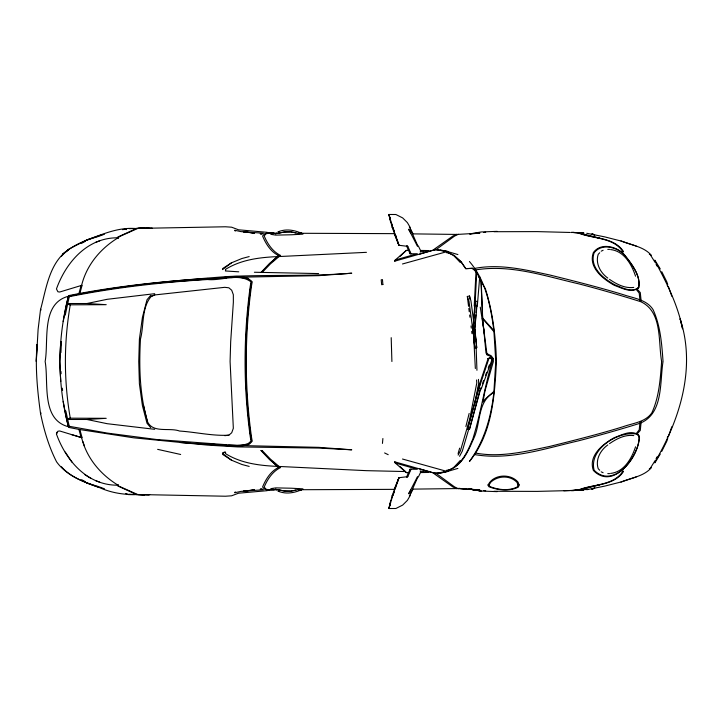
<?xml version="1.0" encoding="UTF-8"?>
<svg xmlns="http://www.w3.org/2000/svg" width="723" height="723" viewBox="0 0 723 723"><rect width="100%" height="100%" fill="white"/><g stroke="black" fill="none" stroke-linecap="round" stroke-linejoin="round"><path stroke-width="1.08" d="M60.931 352.589L61.464 341.446M475.002 305.504L476.71 272.869L475.942 273.05L474.225 306.046L475.002 305.504L477.334 305.766L479.729 276.611M482.792 319.566L486.001 352.969L487.04 354.803L490.7 356.439L492.336 358.644L492.182 361.509C484.491 387.094 480.75 413.61 472.77 439.114C467.555 451.441 461.789 465.332 448.224 470.275L447.438 471.486L440.298 473.032M180.334 442.566L237.75 446.371L245.811 445.368L249.534 443.94L252.21 441.184L251.523 437.316C244.51 387.049 244.51 335.951 251.523 285.684L252.21 281.816C240.479 271.053 221.654 280.054 207.618 278.472C164.645 281.139 121.753 285.712 79.376 293.493L78.897 293.583L81.13 285.558L82.097 285.332L79.855 293.393L68.64 295.617C57.153 338.572 57.153 384.428 68.64 427.383L79.855 429.607L82.097 437.668L81.13 437.442L78.897 429.417L133.583 437.813L207.618 445.115L237.551 446.913L318.68 448.07L351.758 449.805L318.707 447.347L228.585 445.269M60.777 341.473L59.602 361.5L60.777 381.518M474.74 305.956L472.941 329.173L474.821 347.989L476.719 347.7L474.848 328.775L477.325 301.446L475.481 301.238L473.149 328.893L474.821 347.989M475.879 314.848L474.695 329.046L476.719 347.7M476.059 312.67L476.511 307.212M440.298 249.968L447.519 251.423L448.224 252.725L453.782 255.562L461.138 261.943L465.657 268.658L472.535 268.323C478.825 273.294 480.768 281.952 485.26 288.414C492.788 312.065 495.752 336.764 496.43 361.5C494.713 395.933 492.227 433.755 469.417 461.491C484.247 441.41 491.152 417.054 493.863 392.49L495.779 361.5L493.863 330.51C490.637 306.2 485.955 280.596 469.417 261.509M382.449 443.407L382.892 438.518M249.543 293.764L250.068 289.173M230.673 277.623L237.975 277.234L248.052 278.301L251.604 281.825L250.926 285.702C243.922 335.96 243.922 387.04 250.926 437.298L251.604 441.175L248.043 444.699L237.975 445.766M409.887 470.899L410.113 469.2L417.334 469.272L395.255 463.009L394.731 461.816L435.418 473.457L419.62 468.847M70.276 304.826C63.778 342.313 63.778 380.687 70.276 418.174M411.071 469.173L407.799 476.638L398.897 477.731L397.686 481.925M476.945 370.293L476.086 345.802M410.23 495.517L407.374 500.388L402.675 505.079L395.888 508.495L388.911 508.522L392.164 495.743M63.199 321.59L66.326 304.826M65.233 315.192L69.245 296.692M474.378 405.269L478.707 383.28L478.436 379.358M469.146 413.448L465.874 426.534M428.034 472.453L429.218 471.432L428.034 472.453L420.56 472.562M66.615 303.524L86.905 303.524L106.218 304.681L69.571 304.826L66.615 303.524L68.396 296.267C120.714 285.44 174.08 280.488 227.311 276.566C268.757 274.523 310.348 276.557 351.758 273.195L318.707 275.653L237.975 277.234M390.628 500.903L389.073 507.998L389.245 507.456M278.789 467.519L279.06 466.452L270.519 459.186L262.521 450.935L261.048 450.501L269.824 459.72L278.789 467.519L269.462 459.204L261.048 450.501M250.926 285.702L251.279 284.329M487.04 354.803L482.295 318.156L493.628 331.324M56.448 434.035L57.921 431.215L59.711 430.98L81.609 437.614C86.561 457.903 100.407 474.442 118.057 485.196C87.528 485.648 66.019 460.804 56.448 434.035L56.927 432.191M467.573 429.101L479.647 384.04L480.09 383.913L467.573 429.101L469.435 429.381L480.967 387.691M469.435 429.381L480.289 388.884M638.807 287.293C640.623 275.174 631.513 263.479 624.112 254.514C616.592 246.308 600.849 242.268 593.384 252.535C588.007 267.302 602.937 279.051 614.369 285.359C621.482 287.853 631.64 293.746 638.517 287.808C641.491 275.653 631.116 263.787 624.13 254.523C616.565 246.941 601.536 243.1 594.134 252.788C589.128 267.248 603.651 278.924 615.038 284.871C621.952 287.573 632.137 293.33 638.807 287.293L637.252 288.784M635.544 446.796C631.757 458.4 624.112 472.002 610.619 473.411M389.48 506.633L389.941 504.988M458.093 453.565L459.647 448.161M469.091 427.989L462.295 451.143L459.557 456.303M390.863 501.816L388.911 508.522M391.233 500.587L392.381 496.909M398.219 480.253L398.897 477.731M40.714 413.773L40.985 412.905M392.092 495.906L398.744 478.21L394.243 489.308M488.07 358.635L478.192 388.251L481.265 388.784L491.965 359.837L491.613 358.445L489.968 357.894L488.07 358.635L489.968 357.894M479.042 388.034L488.829 358.771M392.761 495.761L394.532 490.637M671.821 426.715L668.54 436.105L667.51 436.846M392.743 495.861L394.577 490.619M396.782 484.302L397.298 482.865M394.885 489.616L396.575 485.016M118.165 238.382L118.689 236.945L138.003 228.323L144.338 228.016L136.792 228.351L117.668 237.099L117.135 238.527M482.413 383.796L483.57 380.65M485.504 375.427L486.66 372.282M488.206 368.097L489.372 364.961M410.113 469.2L406.552 477.081M488.133 484.952C493.267 474.171 510.546 473.185 518.093 482.187L519.015 484.88M518.138 484.889L517.307 486.913C509.2 491.179 498.066 489.932 489.851 486.507L489.01 484.961M417.623 477.523L410.248 494.234M419.62 254.153L435.418 249.543L394.731 261.184L395.255 259.991L406.272 250.447L408.938 250.266M418.301 245.874L420.804 251.116L420.162 251.984L428.061 250.718L429.218 251.568L428.034 250.547L420.56 250.438M418.301 477.126L420.804 471.884L420.162 471.016L428.061 472.282M417.514 476.602L408.658 493.755L410.754 490.122M465.657 268.658L472.535 268.323M409.335 496.141L412.824 489.57M655.056 460.668L650.293 468.26L649.326 468.775M656.077 458.734L657.108 456.8M406.552 245.919L410.113 253.8L417.334 253.728L395.255 259.991M458.093 455.092L460.424 450.809L469.67 419.232L476.791 382.937L476.556 379.991M654.695 462.377C679.846 419.81 696.258 367.655 680.099 318.834L682.575 328.838C677.731 304.564 666.416 282.205 654.695 260.623M661.762 451.333L666.778 441.238L667.691 438.644L667.338 437.298M654.866 462.874L660.289 454.026M667.338 285.702L667.691 284.356L666.778 281.762L661.762 271.667M61.419 256.258C70.827 245.558 84.971 240.361 98.355 236.475M456.701 488.658L452.752 486.868L434.243 473.8L436.484 473.682L454.523 486.886L458.31 488.712M235.3 491.875L234.641 492.752L240.958 491.387L263.506 489.751M394.731 261.184L395.635 260.009M150.682 295.346L147.004 299.774L142.431 317.334L139.403 339.168L138.753 361.5L139.403 383.832L142.431 405.666L147.004 423.226L150.682 427.655M225.621 452.435L225.431 453.565C241.41 463.624 260.623 465.729 279.06 466.452L366.444 470.664L405.476 471.55L406.272 472.553L408.938 472.734M453.782 467.438L460.235 460.524M599.701 252.752L598.21 254.324C595.201 263.353 600.47 272.878 607.817 278.084M261.048 272.499L269.824 263.28L278.789 255.481L279.06 256.548L270.519 263.814L262.521 272.065L261.048 272.499L269.462 263.796L278.789 255.481M651.351 467.736C643.886 476.312 631.595 477.786 621.572 481.834L604.735 486.118L586.733 489.724M407.266 477.198L407.799 476.638M151.324 296.313C141.383 307.564 144.121 325.332 140.479 339.042C138.906 366.597 139.647 394.622 147.356 421.31C152.436 433.628 169.679 427.266 179.53 431.035C195.942 432.11 212.417 436.114 228.866 435.192L231.712 432.752L233.339 428.287L230.086 361.5L230.682 341.744L233.357 302.259L233.339 294.713L231.712 290.248L228.866 287.808L224.79 287.32L154.794 294.93L151.324 296.313L154.794 294.93M399.692 256.692L406.272 250.447L408.468 250.447M493.863 392.49C476.927 401.69 481.021 423.75 473.574 438.843C468.088 451.179 462.25 465.793 448.224 470.275M493.628 391.676L484.13 400.126L482.937 402.024L485.052 390.637L493.375 361.473L493.285 358.572L491.143 355.752L487.293 353.809M276.792 232.743L275.445 233.872C283.28 231.586 291.206 231.252 299.024 233.728M607.817 444.916C600.47 450.122 595.201 459.647 598.21 468.676L599.701 470.248M476.629 306.317L477.334 305.766M231.523 262.801L222.476 269.616L222.774 268.477L231.523 262.801L241.898 258.518L249.182 256.575M118.057 237.804C100.407 248.558 86.561 265.097 81.609 285.386L59.711 292.02L57.921 291.776L56.448 288.965C66.028 262.196 87.528 237.352 118.057 237.804L118.771 237.298M609.516 443.651C616.511 438.816 625.024 434.387 633.764 435.589M279.223 491.45L278.581 489.724L278.771 491.36M81.572 243.326L85.431 241.283M601.193 251.17L603.118 250.266M68.396 296.267C40.777 303.506 48.875 340.678 45.142 361.5C48.875 382.322 40.777 419.494 68.396 426.733L66.615 419.476L69.571 418.174L106.218 418.319L86.905 419.476L66.615 419.476M95.436 242.458L99.792 240.786M122.639 229.724L125.477 229.01M301.346 489.787C293.999 493.095 285.468 494.424 277.885 491.053M99.376 236.096L104.501 234.18M102.024 234.758L86.471 240.054L69.553 248.784L62.395 254.433L69.489 248.947C49.291 261.952 46.29 288.45 40.497 309.806L38.102 329.435L36.286 361.5L37.018 344.428C35.183 367.374 37.361 390.447 40.497 413.185C43.922 429.959 48.766 446.561 56.584 461.843C66.615 475.761 83.588 481.934 99.159 487.456C110.348 492.499 122.512 494.704 134.794 494.514M87.736 239.629L86.471 240.054C102.133 234.478 117.686 227.338 134.794 228.486M620.949 482.033L636.249 476.909M480.479 389.019L481.265 388.784M277.885 231.947C285.468 228.576 293.999 229.905 301.346 233.213M457.903 468.432C450.266 470.42 442.377 473.682 434.424 473.249L439.485 472.761L446.434 471.279L446.986 470.058L448.26 470.357L447.519 471.577L402.485 459.024M402.485 263.976L447.438 251.514L457.903 254.568M278.165 233.52L284.428 231.821L289.643 231.712M493.945 491.288L537.234 491.387L578.165 490.366L599.846 484.744M290.691 491.306L295.96 490.04M469.634 233.954L481.175 231.956L497.207 231.36M468.558 306.299L467.329 296.466L469.516 295.996L470.935 300.876L473.972 323.723M86.905 303.524L107.176 299.304L154.686 293.692M68.242 296.882C114.162 287.582 160.795 282.322 207.546 279.521C221.374 281.021 238.825 272.652 251.008 281.853L250.321 285.847C243.344 336.005 243.344 386.995 250.321 437.153L251.008 441.147L248.314 443.452L244.455 444.726L237.081 445.35L227.483 444.781L156.349 439.485L107.221 433.077L68.242 426.118M470.022 233.963L479.882 233.077L457.307 234.433L412.381 233.872M302.657 489.543L303.38 489.408L302.557 488.82L291.315 488.215L275.788 487.889L270.818 488.649L274.035 489.588M584.771 489.634L587.772 489.227M254.541 489.778L243.362 491.206L248.622 490.546M250.718 490.284L253.872 489.887M224.79 435.68L228.866 435.192M274.035 233.412L270.818 234.351L275.788 235.111L291.315 234.785L302.557 234.18L303.38 233.592L302.657 233.457M633.764 287.411C625.024 288.613 616.511 284.184 609.516 279.349M299.024 489.272C291.206 491.748 283.28 491.414 275.445 489.128L276.792 490.257M483.786 232.472L485.684 232.291M156.43 282.982L204.338 279.322M492.336 358.644L493.285 358.572M267.257 490.673L238.554 493.194L231.595 495.806L225.431 496.222L129.065 494.342M582.259 489.869L571.36 490.583L577.56 490.302C591.893 484.121 612.462 486.037 622.295 472.173L622.295 471.495L623.325 471.062L623.325 471.739C613.8 486.073 592.968 484.157 578.563 490.248L572.715 490.565L583.877 490.031L578.165 490.366M208.73 279.015L215.373 278.581M219.801 278.292L226.435 277.858M578.653 490.131L563.85 490.772M366.444 252.336L279.06 256.548C260.623 257.271 241.41 259.376 225.431 269.435L225.621 270.565M260.235 489.191L262.286 489.1L260.425 489.173M298.671 490.293L301.13 490.067L298.418 489.67L300.741 490.194L298.635 490.393M129.065 228.658L149.037 228.107M275.391 489.914L267.627 490.067L264.482 489.164L262.585 486.959C265.802 479.159 270.782 471.134 278.653 467.41L280.587 467.555C272.707 471.306 267.492 479.186 264.202 487.013L265.838 489.082L269.317 490.058M138.165 228.405L225.431 226.778L231.595 227.194L238.554 229.806L267.257 232.327M144.031 228.242L152.137 228.07M394.406 489.354L301.075 489.715M412.381 489.128L457.307 488.567L479.882 489.923L468.694 489.11M493.945 231.712L537.234 231.613L570.122 232.463M607.772 473.619L609.597 473.61M268.459 233.276L274.08 233.276M301.075 233.285L394.406 233.646M261.482 272.065L262.521 272.065M261.482 450.935L262.521 450.935M408.468 472.553L406.272 472.553L395.255 463.009M268.459 489.724L274.08 489.724M137.036 494.613L128.531 494.613L125.739 493.547M143.262 494.613L149.715 494.613M392.164 227.257L388.911 214.478L395.888 214.505L402.675 217.921L407.374 222.612L410.23 227.483M318.635 273.574L254.379 272.255M607.772 249.381L609.597 249.39M497.207 491.64L481.175 491.044L471.369 489.462M289.643 491.288L284.428 491.179L278.165 489.48M275.391 233.086L269.317 232.942L265.838 233.918L264.202 235.987C267.492 243.814 272.707 251.694 280.587 255.445L278.653 255.59C270.782 251.866 265.802 243.841 262.585 236.041L264.482 233.836L267.627 232.933L273.583 233.077M144.031 494.758L149.037 494.894M263.506 233.249L240.958 231.613L234.641 230.248L235.3 231.125M578.165 232.634L571.36 232.417L577.56 232.698C591.893 238.879 612.462 236.963 622.295 250.827L622.295 251.505L623.325 251.938L623.325 251.261C613.8 236.927 592.968 238.834 578.563 232.752L572.715 232.435L583.877 232.969L578.165 232.634L599.846 238.256M571.17 232.499L571.694 232.517M260.425 233.827L262.286 233.9L260.235 233.809M225.368 270.962L238.753 271.812M208.73 443.985L215.373 444.419M219.801 444.708L226.435 445.142M578.653 232.869L582.259 233.131M466.452 488.956L458.626 488.387L472.137 489.435L481.175 491.044L470.113 489.037L475.363 490.257L470.989 489.173M483.786 490.528L485.684 490.709M586.733 233.276L604.735 236.882L621.572 241.166C631.595 245.214 643.886 246.688 651.351 255.264M154.686 429.308L107.176 423.696L86.905 419.476M394.243 233.692L398.897 245.269L407.799 246.362L411.071 253.827M248.622 232.454L243.362 231.794L254.541 233.222M250.718 232.716L253.872 233.113M491.306 359.729L491.965 359.837M610.619 249.589C624.112 250.998 631.757 264.6 635.544 276.204M491.116 358.346L491.613 358.445M157.641 449.354L180.651 454.478M290.691 231.694L295.96 232.96M249.182 466.425L241.898 464.482L231.523 460.199L222.774 454.523L222.476 453.384L223.262 452.499L225.368 452.038L222.476 453.384L231.523 460.199M124.501 229.01L126.579 229.616M71.378 434.541L81.609 437.614M98.355 486.525C84.971 482.639 70.827 477.442 61.419 466.742M620.949 240.967L636.249 246.091M86.471 482.946L99.159 487.456M637.252 434.216C618.888 430.293 588.513 449.055 594.134 470.212C613.899 490.212 641.138 454.704 638.807 435.698L637.252 434.216L638.807 435.698M99.376 486.904L104.501 488.82M95.436 480.533L99.792 482.205M448.224 252.725L454.216 255.463L460.976 261.618L465.748 268.486M601.193 471.83L603.118 472.734M384.6 452.941L388.197 454.686M649.326 254.225L650.293 254.74L655.056 262.332M81.572 479.674L85.431 481.717M84.943 474.758L91.143 478.545M278.771 231.64L278.581 233.276L279.223 231.55M667.51 286.154L668.54 286.895L671.821 296.285M472.128 268.296L475.21 270.7L476.782 273.529M399.692 466.308L405.476 471.55M407.257 245.802L407.799 246.362M453.782 255.562L460.235 262.476M493.863 330.51L483.244 318.798L482.639 317.361L481.184 281.066M458.31 234.288L454.523 236.114L436.484 249.318L434.243 249.2L452.752 236.132L456.701 234.342M394.731 461.816L395.635 462.991M65.233 452.065L72.02 462.214M654.866 260.126L660.289 268.974M410.754 232.878L408.658 229.245L417.514 246.398M478.355 276.358L480.976 281.066L482.566 317.406M409.335 226.859L412.824 233.43M656.077 264.266L657.108 266.2M410.248 228.766L417.623 245.477M117.135 484.473L117.668 485.901L136.792 494.649L144.338 494.984L138.003 494.677L118.689 486.055L118.165 484.618M394.885 233.384L396.023 236.575M395.598 235.246L396.575 237.984M396.782 238.698L397.298 240.135M467.329 296.466L468.965 301.111L473.646 335.933L475.345 368.504M392.743 227.139L394.577 232.381M392.761 227.239L394.532 232.363M82.91 441.563L84.537 446.416M397.686 241.075L398.897 245.269M392.092 227.094L398.744 244.79L398.219 242.747M40.714 309.227L40.985 310.095M388.911 214.478L390.863 221.184M389.245 215.544L389.073 215.002L390.619 222.097M391.17 222.169L392.381 226.091M391.233 222.413L392.11 225.26M389.48 216.367L389.941 218.012M69.245 426.308L65.829 410.971M143.543 405.648L147.356 421.31M63.199 401.41L66.326 418.174M480.262 307.158L484.518 334.333M409.887 252.101L410.113 253.8M474.695 329.164L475.851 341.31M62.323 388.188L62.612 390.402M468.829 308.486L469.245 311.758M469.652 315.038L469.932 317.225M471.025 325.965L471.297 328.143M471.712 331.423L471.983 333.61M469.516 295.996L469.914 299.295M249.543 429.236L250.068 433.827M60.985 371.523L61.093 373.755M391.197 337.668L391.902 361.5M639.503 437.831C637.966 456.593 613.538 490.926 593.384 470.465C588.007 455.698 602.937 443.949 614.369 437.641C621.482 435.147 631.64 429.254 638.517 435.192L639.503 437.831M661.635 361.5C660.334 378.816 659.195 396.963 651.803 412.923C645.323 422.196 632.95 423.145 623.118 426.697C598.951 434.198 574.378 440.271 549.832 446.389C525.639 451.495 500.515 457.704 475.743 453.095L474.767 454.604C509.796 460.587 544.555 448.649 578.373 440.858C599.042 435.508 619.557 429.634 639.945 423.307C663.642 413.791 659.656 382.178 663.036 361.5C661.807 343.976 660.47 325.684 653.023 309.534C646.588 299.548 633.719 298.228 623.389 294.695C599.051 287.257 574.351 281.093 549.652 274.966C525.205 269.742 499.801 263.606 474.767 268.396L475.743 269.905C510.528 264.211 545.015 276.087 578.59 283.814C599.43 289.191 620.09 295.21 640.623 301.645C662.657 311.586 658.066 341.789 661.635 361.5M641.129 421.943L640.289 430.411L637.153 433.89L636.33 433.475L639.222 429.833L639.963 422.449L641.129 421.943M298.979 233.05L301.636 232.933L298.979 233.05M490.095 482.883L489.236 484.961L487.889 484.952L488.829 486.696C497.74 490.23 509.543 491.55 518.328 487.13L519.259 484.88L517.912 484.889L517.072 482.449C509.932 474.812 497.144 475.544 490.095 482.883M594.649 488.007L592.499 488.884L594.649 488.007M637.153 289.11L636.33 289.525L639.222 293.167L639.963 300.551L641.129 301.057L640.289 292.589L637.153 289.11M435.418 249.453L434.424 249.751L439.485 250.239L446.434 251.721L446.986 252.942L448.26 252.643L447.519 251.423L435.418 249.453M593.737 488.477L591.757 488.992L593.737 488.477M382.892 284.482L381.663 284.717L381.211 279.81L382.449 279.593L382.892 284.482M593.041 234.342L591.757 234.008L594.649 234.993L592.499 234.116L593.737 234.523L593.041 234.342"/></g></svg>
